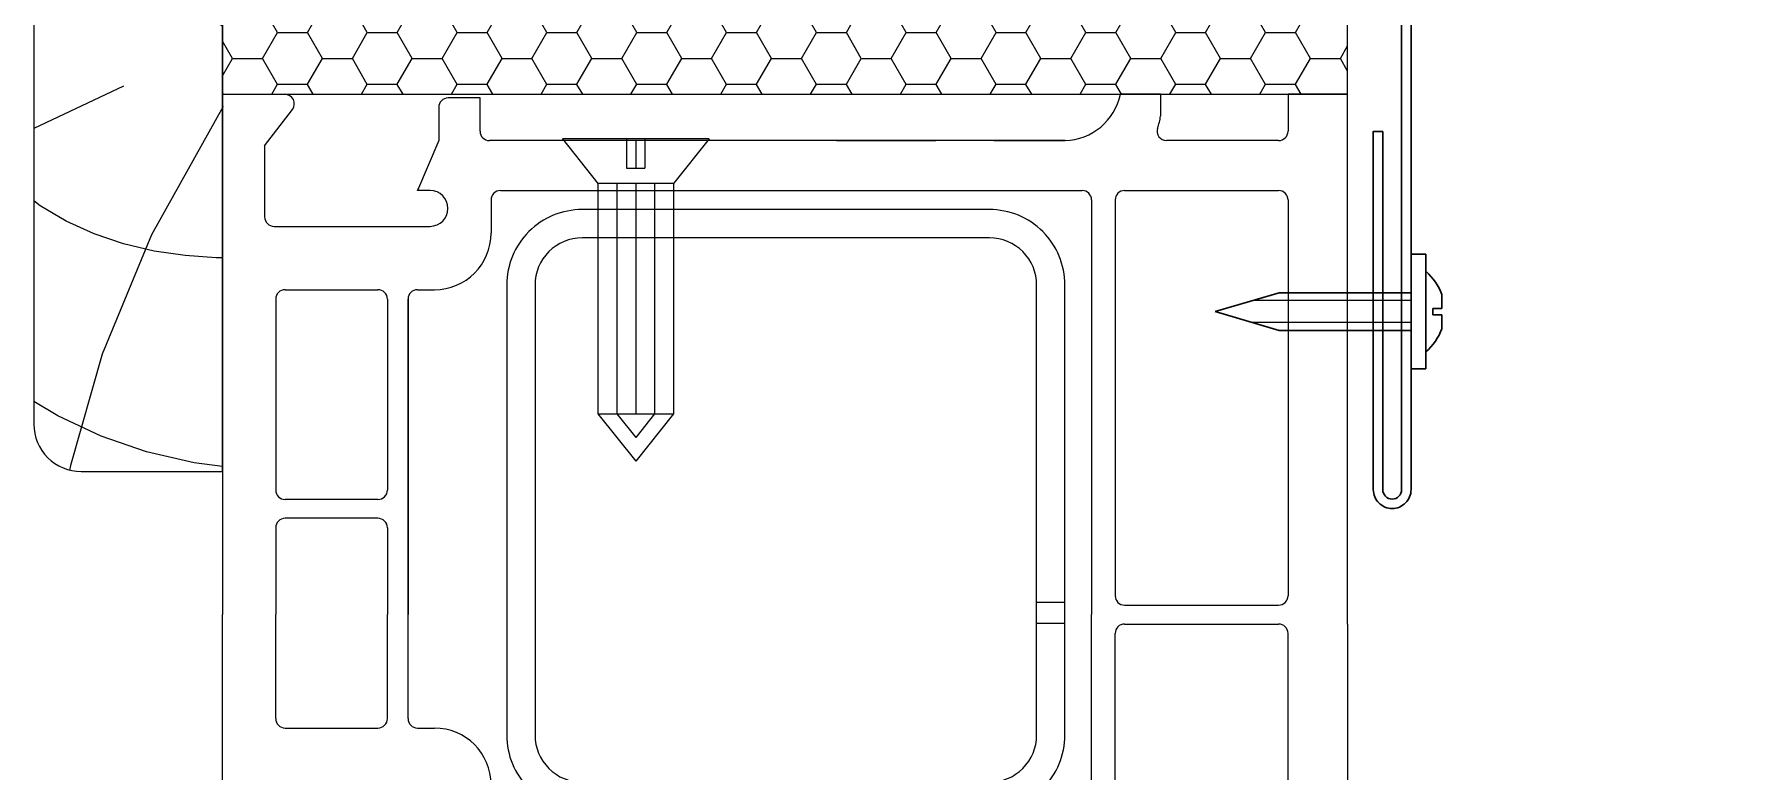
# Model space of a CAD drawing. Header units: millimetres. Extents: x 3616 to 17812, y 1698 to 9799.
# Drawn here: x 6596.9 to 6686.9, y 7977.5 to 8016.6 of the extents above; entities that cross this region are included whole.
import ezdxf

# ---------------------------------------------------------------- set-up
doc = ezdxf.new("R2010")
doc.units = ezdxf.units.MM
for name, color, linetype, lineweight in [('1', 250, 'Continuous', 30), ('3', 4, 'Continuous', 15), ('4', 233, 'Continuous', 30), ('6', 191, 'Continuous', 30), ('foam', 3, 'Continuous', 5)]:
    doc.layers.add(name, color=color, linetype=linetype, lineweight=lineweight)
doc.layers.add('B', color=82, linetype='Continuous')
doc.layers.add('d', color=254, linetype='Continuous')

# ---------------------------------------------------------------- blocks, each defined once
blk = doc.blocks.new('5a')
at = {"layer": 'B', "linetype": 'Continuous'}
blk.add_lwpolyline([(-7.5, -60), (0, -60), (0, 0), (-7.5, 0, 0.414214), (-10, -2.5), (-10, -57.5, 0.414214)], format="xyb", close=True, dxfattribs=at)
at = {"layer": 'B', "linetype": 'ByBlock'}
for points in [[(-2.004, 0), (-0.872, -3.571)], [(-10, -14.045), (-9.744, -13.769), (-8.179, -12.505), (-6.464, -11.463), (-4.635, -10.639), (-2.724, -10.028), (-0.766, -9.627), (0, -9.55)], [(-4.714, -18.536), (-10, -11.689)], [(0, -36.383), (-1.443, -35.508), (-3.232, -33.995), (-4.433, -32.494), (-5.145, -31.029), (-5.465, -29.628), (-5.494, -28.315), (-5.328, -27.115), (-5.05, -26.048), (-4.675, -25.114), (-4.202, -24.306), (-3.631, -23.619), (-2.961, -23.045), (-2.191, -22.58), (-1.321, -22.217), (-0.349, -21.949), (0, -21.891)], [(-8.807, -27.274), (-10, -26.731)], [(-5.26, -39.562), (-10, -41.816)], [(0.028, -40.644), (-3.761, -47.457), (-6.391, -53.786), (-8.067, -59.68), (-8.108, -59.925)], [(0, -48.671), (-0.336, -48.672), (-1.984, -48.555), (-3.631, -48.308), (-5.249, -47.925), (-6.811, -47.401), (-8.291, -46.732), (-9.663, -45.911), (-10, -45.644)], [(0, -59.732), (-1.505, -59.54), (-4.03, -58.96), (-6.442, -58.131), (-8.734, -57.053), (-10, -56.29)]]:
    blk.add_lwpolyline(points, dxfattribs=at)
blk = doc.blocks.new('6.3.2')
at = {"layer": 'd'}
for p, q in [((-59.657, -10), (-56.349, -10)), ((-59.657, -10), (-59.657, -37.584)), ((-59.657, -10), (-59.657, -37.584)), ((-48.195, -10.692), (-48.195, -12.453)), ((-46.005, -10.192), (-47.695, -10.192)), ((-46.005, -11.953), (-46.005, -10.192)), ((-9.92, -10), (-9.92, -11.156)), ((-3.16, -10), (-3.16, -11.953)), ((0, -38.088), (0, -10)), ((-57.424, -12.738), (-55.951, -10.803)), ((-57.424, -12.738), (-55.951, -10.803)), ((-48.195, -12.453), (-49.315, -15.102)), ((-14.982, -12.453), (-45.505, -12.453)), ((-43.555, -12.453), (-45.083, -12.453)), ((-33.86, -12.352), (-41.64, -12.352)), ((-41.64, -12.352), (-39.75, -14.72)), ((-41.64, -12.352), (-39.75, -14.72)), ((-38.24, -12.352), (-38.24, -13.916)), ((-38.24, -12.352), (-38.24, -13.916)), ((-37.75, -12.446), (-37.75, -13.916)), ((-37.75, -12.446), (-37.75, -13.916)), ((-37.26, -12.352), (-37.26, -13.916)), ((-37.26, -12.352), (-37.26, -13.916)), ((-33.86, -12.352), (-35.75, -14.72)), ((-27.111, -12.453), (-21.839, -12.453)), ((-22.337, -12.453), (-24.312, -12.453)), ((-18.753, -12.453), (-14.982, -12.453)), ((-14.982, -12.453), (-16.957, -12.453)), ((-3.66, -12.453), (-9.602, -12.453)), ((-57.424, -12.738), (-57.424, -16.501)), ((-38.24, -13.916), (-37.26, -13.916)), ((-38.24, -13.916), (-37.26, -13.916)), ((-49.315, -15.102), (-49.213, -14.862)), ((-48.654, -15.102), (-49.315, -15.102)), ((-44.921, -15.102), (-14.08, -15.102)), ((-39.75, -14.72), (-39.75, -26.948)), ((-39.75, -14.72), (-39.75, -26.948)), ((-35.75, -14.72), (-39.75, -14.72)), ((-38.75, -14.72), (-38.75, -26.948)), ((-38.75, -14.72), (-38.75, -26.948)), ((-37.75, -14.72), (-37.75, -26.948)), ((-37.75, -14.72), (-37.75, -26.948)), ((-36.75, -14.72), (-36.75, -26.948)), ((-36.75, -14.72), (-36.75, -26.948)), ((-35.75, -14.72), (-35.75, -26.948)), ((-35.75, -14.72), (-35.75, -26.948)), ((-11.828, -15.102), (-3.66, -15.102)), ((-45.421, -15.602), (-45.421, -17.36)), ((-45.421, -15.602), (-45.421, -17.36)), ((-13.58, -15.602), (-13.58, -37.584)), ((-12.328, -15.602), (-12.328, -36.588)), ((-3.16, -15.602), (-3.16, -36.588)), ((-56.924, -17.001), (-48.654, -17.001)), ((-56.34, -20.36), (-51.415, -20.36)), ((-49.321, -20.36), (-48.421, -20.36)), ((-56.84, -20.86), (-56.84, -30.983)), ((-50.915, -20.86), (-50.915, -30.983)), ((-49.821, -20.86), (-49.821, -37.584)), ((-39.75, -26.948), (-37.75, -29.453)), ((-39.75, -26.948), (-35.75, -26.948)), ((-39.75, -26.948), (-37.75, -29.453)), ((-39.75, -26.948), (-35.75, -26.948)), ((-38.75, -26.948), (-37.75, -28.201)), ((-36.75, -26.948), (-37.75, -28.201)), ((-35.75, -26.948), (-37.75, -29.453)), ((-35.75, -26.948), (-37.75, -29.453)), ((-56.84, -32.983), (-56.84, -37.584)), ((-50.915, -32.983), (-50.915, -37.584)), ((-59.657, -54), (-59.657, -37.584)), ((-56.84, -43.106), (-56.84, -37.584)), ((-50.915, -43.106), (-50.915, -37.584)), ((-49.821, -43.106), (-49.821, -37.584)), ((-14.991, -36.941), (-16.491, -36.941)), ((-13.58, -48.364), (-13.58, -37.584)), ((-11.828, -37.088), (-3.66, -37.088)), ((-11.828, -37.088), (-3.66, -37.088)), ((-14.991, -38.066), (-16.491, -38.066)), ((-12.328, -49.413), (-12.328, -38.588)), ((-11.828, -38.088), (-3.66, -38.088)), ((-3.16, -56.07), (-3.16, -38.588)), ((0, -38.088), (0, -74.334)), ((-56.34, -43.606), (-51.415, -43.606)), ((-49.321, -43.606), (-48.421, -43.606))]:
    blk.add_line(p, q, dxfattribs=at)
at = {"layer": 'd', "linetype": 'Continuous'}
for p, q in [((-9.92, -10), (-12.053, -10)), ((0, -10), (-3.16, -10)), ((-49.821, -43.106), (-49.821, -20.86)), ((-51.415, -31.483), (-56.34, -31.483)), ((-51.415, -32.483), (-56.34, -32.483))]:
    blk.add_line(p, q, dxfattribs=at)
at = {"layer": 'd'}
for points in [[(-39.75, -47.979), (-18.991, -47.979, 0.414214), (-14.991, -43.979), (-14.991, -20.111, 0.414214), (-18.991, -16.111), (-40.588, -16.111, 0.414214), (-44.588, -20.111), (-44.588, -43.979, 0.414214), (-40.588, -47.979), (-39.75, -47.979)], [(-39.75, -46.479), (-18.991, -46.479, 0.414214), (-16.491, -43.979), (-16.491, -20.111, 0.414214), (-18.991, -17.611), (-40.588, -17.611, 0.414214), (-43.088, -20.111), (-43.088, -43.979, 0.414214), (-40.588, -46.479), (-39.75, -46.479)]]:
    blk.add_lwpolyline(points, format="xyb", dxfattribs=at)
for centre, radius, start, end in [((-56.349, -10.5), 0.5, 322.72038, 90), ((-47.695, -10.692), 0.5, 90, 180), ((-15.078, -9.363), 3.092, 271.77839, 348.10915), ((-13.899, -10.526), 4.029, 341.63676, 351.0075), ((-45.505, -11.953), 0.5, 180, 270), ((-9.602, -11.953), 0.5, 161.63676, 270), ((-3.66, -11.953), 0.5, 270, 360), ((-48.654, -16.051), 0.95, 270, 90), ((-44.921, -15.602), 0.5, 90, 180), ((-44.921, -15.602), 0.5, 90, 180), ((-14.08, -15.602), 0.5, 0, 90), ((-11.828, -15.602), 0.5, 90, 180), ((-3.66, -15.602), 0.5, 0, 90), ((-56.924, -16.501), 0.5, 180, 270), ((-48.421, -17.36), 3, 270, 0), ((-48.421, -17.36), 3, 270, 0), ((-56.34, -20.86), 0.5, 90, 180), ((-51.415, -20.86), 0.5, 0, 90), ((-49.321, -20.86), 0.5, 90, 180), ((-11.828, -36.588), 0.5, 180, 270), ((-3.66, -36.588), 0.5, 270, 0), ((-11.828, -38.588), 0.5, 90, 180), ((-3.66, -38.588), 0.5, 0, 90), ((-56.34, -43.106), 0.5, 180, 270), ((-51.415, -43.106), 0.5, 270, 0), ((-49.321, -43.106), 0.5, 180, 270), ((-48.421, -46.606), 3, 0, 90)]:
    blk.add_arc(centre, radius, start, end, dxfattribs=at)
at = {"layer": 'd', "linetype": 'Continuous'}
for centre, start, end in [((-56.34, -30.983), 180, 270), ((-51.415, -30.983), 270, 0), ((-56.34, -32.983), 90, 180), ((-51.415, -32.983), 0, 90)]:
    blk.add_arc(centre, 0.5, start, end, dxfattribs=at)
blk = doc.blocks.new('deco')
at = {"layer": '3'}
for p, q in [((-0.292, 0), (-0.292, 1.201)), ((0.293, 0), (0.293, 1.201))]:
    blk.add_line(p, q, dxfattribs=at)
at = {"layer": '4'}
for p, q in [((0, 1.485), (-0.5, 1)), ((0, 1.485), (0.5, 1)), ((-0.5, 0), (-0.5, 1)), ((0.5, 0), (0.5, 1)), ((0.5, 0), (-0.5, 0)), ((1.519, 0), (-1.519, 0)), ((-1.519, 0), (-1.519, -0.111)), ((-1.519, -0.111), (1.519, -0.111)), ((1.519, -0.111), (1.519, 0)), ((-0.084, -0.233), (-0.455, -0.233)), ((0.084, -0.166), (-0.084, -0.166)), ((-0.084, -0.166), (-0.084, -0.233)), ((0.084, -0.233), (0.084, -0.166)), ((0.455, -0.233), (0.084, -0.233))]:
    blk.add_line(p, q, dxfattribs=at)
for major_axis, start_param, end_param in [((-1.519, 0), 0.791077, 1.266344), ((1.519, 0), -1.266344, -0.791077)]:
    blk.add_ellipse((0, 0.245), major_axis=major_axis, ratio=0.329918, start_param=start_param, end_param=end_param, dxfattribs=at)

msp = doc.modelspace()

# ---------------------------------------------------------------- hatches: boundary and pattern name
at = {"layer": 'foam'}
h = msp.add_hatch(dxfattribs=at)
h.set_pattern_fill('HONEY', color=256, scale=0.5, style=0)
h.set_pattern_definition([(0, (-1098.3272, 6959.4595), (2.38125, 1.374815), [1.5875, -3.175]), (120, (-1098.3272, 6959.4595), (-2.38124972, 1.3748155), [1.5875, -3.175]), (60, (-1098.3272, 6959.4595), (2.8e-07, 2.7496305), [-3.175, 1.5875])])
h.paths.add_polyline_path([(6606.865, 8013.414), (6666.522, 8013.414), (6666.522, 8023.414), (6606.865, 8023.414)])

# ---------------------------------------------------------------- linework, layer by layer
at = {"layer": '6'}
msp.add_lwpolyline([(6668.384, 8011.451), (6668.384, 7992.451, 0.414214), (6668.884, 7991.951, 0.414214), (6669.384, 7992.451), (6669.384, 8019.451, -0.414214), (6671.884, 8021.951), (6747.884, 8021.951, 0.414214), (6749.384, 8023.451), (6749.384, 8071.451), (6749.884, 8071.451), (6749.884, 8023.451, -0.414214), (6747.884, 8021.451), (6671.884, 8021.451, 0.414214), (6669.884, 8019.451), (6669.884, 7992.451, -0.414214), (6668.884, 7991.451), (6668.884, 7991.451, -0.414214), (6667.884, 7992.451), (6667.884, 8011.451)], format="xyb", close=True, dxfattribs=at)
at = {"layer": 'foam'}
msp.add_lwpolyline([(6606.865, 8013.414), (6666.522, 8013.414), (6666.522, 8023.414), (6606.865, 8023.414)], close=True, dxfattribs=at)

# ---------------------------------------------------------------- block references
at = {"layer": '1', "xscale": 2, "yscale": 7, "zscale": 2, "rotation": 89.99999999999132}
msp.add_blockref('deco', (6669.884, 8001.893), dxfattribs=at)
at = {"layer": 'd', "linetype": 'Continuous'}
for name, p in [('5a', (6606.865, 8053.414)), ('6.3.2', (6666.522, 8023.414))]:
    msp.add_blockref(name, p, dxfattribs=at)

doc.saveas('drawing.dxf')
